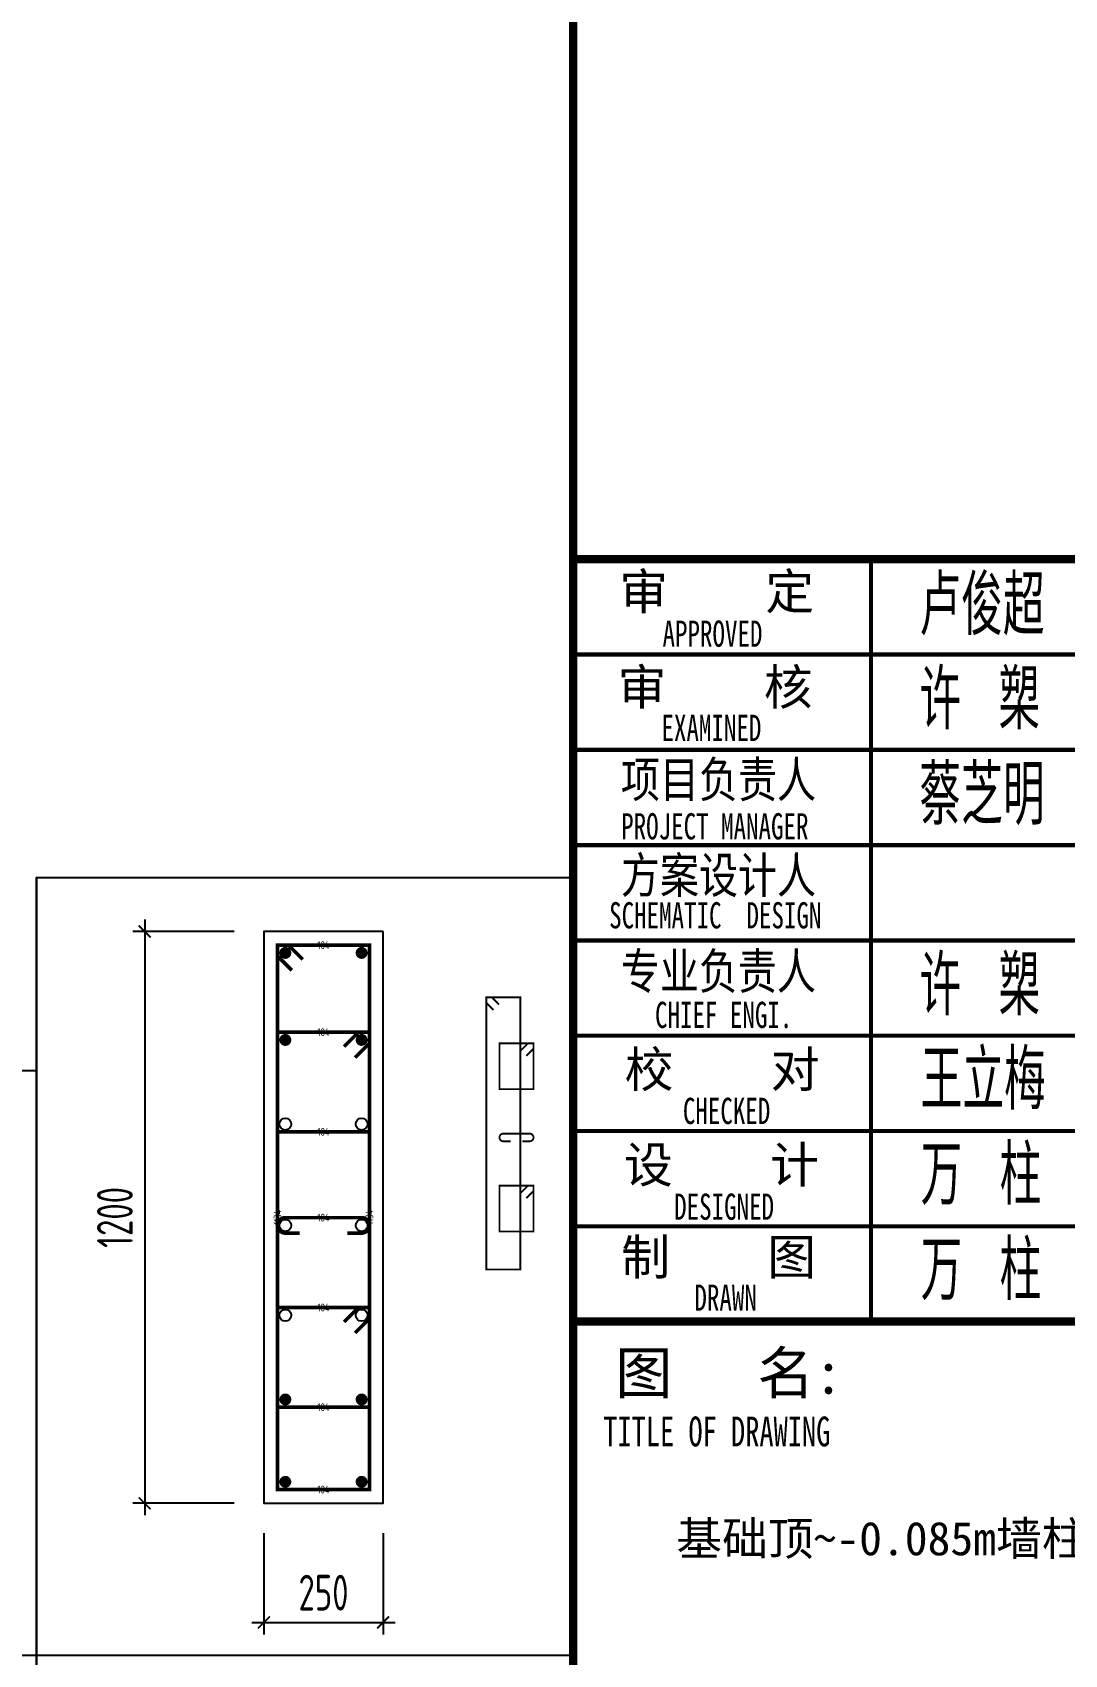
# Model space of a CAD drawing. Extents: x -655480 to 203344, y -294099 to 287156.
# Drawn here: x -247149 to -238491, y 171788 to 185404 of the extents above; entities that cross this region are included whole.
import ezdxf
from ezdxf.enums import TextEntityAlignment as Align

# ---------------------------------------------------------------- set-up
doc = ezdxf.new("R2010")
doc.units = 0
doc.header["$LTSCALE"] = 1000
doc.layers.get('0').update_dxf_attribs({"linetype": 'CONTINUOUS'})
doc.layers.get('DEFPOINTS').update_dxf_attribs({"linetype": 'CONTINUOUS'})
for name, color, linetype in [('-TK', 7, 'CONTINUOUS'), ('COLU_DE_DIM', 3, 'CONTINUOUS'), ('COLU_DE_TH', 7, 'CONTINUOUS'), ('LINK', 6, 'CONTINUOUS'), ('LINK-INDEX', 6, 'CONTINUOUS'), ('REIN', 6, 'CONTINUOUS'), ('TAB', 7, 'CONTINUOUS'), ('图签文字', 4, 'CONTINUOUS')]:
    doc.layers.add(name, color=color, linetype=linetype)
doc.layers.add('可改文字', color=6, linetype='CONTINUOUS', lineweight=18)
doc.layers.add('图框', color=9, linetype='CONTINUOUS', lineweight=18)
doc.layers.add('审图修改', color=2, linetype='CONTINUOUS', plot=False)
doc.layers.add('箍筋长度', color=3, linetype='CONTINUOUS', plot=False)
doc.styles.add('BW_Rein', font='Tssdeng.shx', dxfattribs={"width": 0.7, "bigfont": 'hztxt.shx'})
doc.styles.add('TSSD_DIMENSION', font='Tssdeng.shx', dxfattribs={"width": 0.7, "bigfont": 'tssdchn.shx'})
doc.styles.add('宋体', font='', dxfattribs={"height": 50})
doc.styles.add('建筑图签-1', font='simhei.ttf', dxfattribs={"width": 0.7})
doc.styles.add('建筑图签-2', font='TXT.shx', dxfattribs={"width": 0.5, "bigfont": 'HZTXT.shx'})
doc.styles.get('宋体').set_extended_font_data('SimSun')
doc.dimstyles.new('TSSD_25_100', dxfattribs={"dimtxt": 300, "dimasz": 100, "dimexe": 100, "dimexo": 250, "dimgap": 100, "dimtad": 1, "dimdec": 0, "dimlfac": 0.25, "dimzin": 0, "dimdsep": 46, "dimtxsty": 'TSSD_DIMENSION', "dimblk": 'ARCHTICK', "dimcen": 0, "dimdle": 100, "dimclrt": 7, "dimadec": 0, "dimazin": 0, "dimtfac": 1, "dimtdec": 0, "dimtix": 1, "dimtmove": 2, "dimatfit": 3, "dimldrblk": 'ARCHTICK', "dimfxl": 1, "dimtolj": 1, "dimtzin": 0, "dimarcsym": 0})

# ---------------------------------------------------------------- blocks, each defined once
blk = doc.blocks.new('A1')
at = {"layer": '图框'}
for points, const_width in [([(76100, 1000), (76100, 58400)], 70), ([(83100, 14200), (76100, 14200)], 70), ([(76100, 14200), (83100, 14200)], 70), ([(78600, 7800), (78600, 14200)], 35), ([(76100, 13400), (83100, 13400)], 35), ([(76100, 12600), (83100, 12600)], 35), ([(76100, 11800), (83100, 11800)], 35), ([(76100, 11000), (83100, 11000)], 35), ([(76100, 10200), (83100, 10200)], 35), ([(76100, 9400), (83100, 9400)], 35), ([(76100, 8600), (83100, 8600)], 35), ([(76100, 7800), (83100, 7800)], 70)]:
    blk.add_lwpolyline(points, dxfattribs=dict(at, const_width=const_width))
at = {"layer": '图框', "style": '建筑图签-1', "width": 0.7}
for s, height, p in [('APPROVED ', 220, (76851, 13465)), ('EXAMINED  ', 220, (76842, 12674, -1799)), ('PROJECT MANAGER', 220, (76504, 11848, -1799)), ('SCHEMATIC  DESIGN', 220, (76403, 11101, -1799)), ('TITLE OF DRAWING', 250, (76354, 6753))]:
    blk.add_text(s, height=height, dxfattribs=at).set_placement(p)
for s, p in [('CHIEF ENGI.', (77364, 10375)), ('CHECKED  ', (77493, 9569)), ('DESIGNED ', (77420, 8765)), (' DRAWN   ', (77485, 8001))]:
    blk.add_text(s, height=220, dxfattribs=at).set_placement(p, align=Align.MIDDLE)
at = {"layer": '图签文字', "color": 7, "style": '建筑图签-1'}
for s, height, p in [('审    定', 300, (76488, 13779)), ('审    核', 300, (76475, 12977)), ('校    对', 300, (76533, 9768)), ('设    计', 300, (76528, 8967)), ('制    图', 300, (76505, 8192)), ('图   名:', 350, (76455, 7195))]:
    blk.add_text(s, height=height, dxfattribs=at).set_placement(p)
at = {"layer": '图签文字', "color": 0, "style": '建筑图签-2', "width": 0.7}
for s, p in [('卢俊超', (79006, 13562)), ('许 槊', (79006, 12771)), ('蔡芝明', (79006, 11971)), ('许 槊', (79006, 10371)), ('王立梅', (79016, 9580)), ('万 柱', (79016, 8780)), ('万 柱', (79016, 7980))]:
    blk.add_text(s, height=500, dxfattribs=at).set_placement(p)
at = {"layer": '图签文字', "color": 7, "style": '建筑图签-1', "width": 0.8}
for s, p in [('项目负责人', (76502, 12201)), ('方案设计人', (76502, 11398)), ('专业负责人', (76501, 10592))]:
    blk.add_text(s, height=300, dxfattribs=at).set_placement(p)
blk = doc.blocks.new('_ArchTick')
at = {"color": 0, "linetype": 'ByBlock', "const_width": 0.15}
blk.add_lwpolyline([(-0.5, -0.5), (0.5, 0.5)], dxfattribs=at)
blk = doc.blocks.new('*D1278')
at = {"layer": 'COLU_DE_DIM', "color": 0, "lineweight": -2, "transparency": 16777216}
for p, q in [((-245457, 177857), (-246307, 177857)), ((-246207, 177957), (-246207, 172957)), ((-245457, 173057), (-246307, 173057))]:
    blk.add_line(p, q, dxfattribs=at)
at = {"layer": 'DEFPOINTS', "color": 0, "transparency": 16777216}
for p in [(-245207, 177857), (-246207, 173057), (-245207, 173057)]:
    blk.add_point(p, dxfattribs=at)
at = {"layer": 'COLU_DE_DIM', "color": 0, "lineweight": -2, "transparency": 16777216, "xscale": 100, "yscale": 100, "zscale": 100}
for p, rotation in [((-246207, 177857), 90), ((-246207, 173057), 270)]:
    blk.add_blockref('_ArchTick', p, dxfattribs=dict(at, rotation=rotation))
at = {"layer": 'COLU_DE_DIM', "color": 7, "transparency": 16777216, "insert": (-246457, 175457), "char_height": 300, "attachment_point": 5, "rotation": 90, "style": 'TSSD_DIMENSION'}
blk.add_mtext('\\A1;1200', dxfattribs=at)
blk = doc.blocks.new('*D1279')
at = {"layer": 'COLU_DE_DIM', "color": 0, "lineweight": -2, "transparency": 16777216}
for p, q in [((-245207, 172807), (-245207, 171957)), ((-244207, 172807), (-244207, 171957)), ((-245307, 172057), (-244107, 172057))]:
    blk.add_line(p, q, dxfattribs=at)
at = {"layer": 'DEFPOINTS', "color": 0, "transparency": 16777216}
for p in [(-245207, 173057), (-244207, 173057), (-244207, 172057)]:
    blk.add_point(p, dxfattribs=at)
at = {"layer": 'COLU_DE_DIM', "color": 0, "lineweight": -2, "transparency": 16777216, "xscale": 100, "yscale": 100, "zscale": 100, "rotation": 180}
blk.add_blockref('_ArchTick', (-245207, 172057), dxfattribs=at)
at = {"layer": 'COLU_DE_DIM', "color": 0, "lineweight": -2, "transparency": 16777216, "xscale": 100, "yscale": 100, "zscale": 100}
blk.add_blockref('_ArchTick', (-244207, 172057), dxfattribs=at)
at = {"layer": 'COLU_DE_DIM', "color": 7, "transparency": 16777216, "insert": (-244707, 172307), "char_height": 300, "attachment_point": 5, "style": 'TSSD_DIMENSION'}
blk.add_mtext('\\A1;250', dxfattribs=at)

msp = doc.modelspace()

# ---------------------------------------------------------------- linework, layer by layer
at = {"layer": 'COLU_DE_TH'}
msp.add_lwpolyline([(-244207.18, 177857.49), (-245207.18, 177857.49), (-245207.18, 173057.49), (-244207.18, 173057.49), (-244207.18, 177857.49)], close=True, dxfattribs=at)
at = {"layer": 'LINK', "const_width": 30}
for points in [[(-244972.18, 177530.57), (-245092.18, 177650.57), (-245092.18, 177742.49), (-244322.18, 177742.49), (-244322.18, 173172.49), (-245092.18, 173172.49), (-245092.18, 177742.49), (-245000.26, 177742.49), (-244880.26, 177622.49)], [(-244534.1, 176891.86), (-244414.1, 177011.86), (-244322.18, 177011.86), (-244322.18, 176175.52), (-245092.18, 176175.52), (-245092.18, 177011.86), (-244322.18, 177011.86), (-244322.18, 176919.93), (-244442.18, 176799.93)], [(-244534.1, 174580.31), (-244414.1, 174700.31), (-244322.18, 174700.31), (-244322.18, 173863.98), (-245092.18, 173863.98), (-245092.18, 174700.31), (-244322.18, 174700.31), (-244322.18, 174608.39), (-244442.18, 174488.39)]]:
    msp.add_lwpolyline(points, dxfattribs=at)
msp.add_lwpolyline([(-244507.18, 175325), (-244387.18, 175325, 1), (-244387.18, 175455), (-245027.18, 175455, 1), (-245027.18, 175325), (-244907.18, 175325)], format="xyb", dxfattribs=at)
at = {"layer": 'LINK-INDEX', "const_width": 15}
for points in [[(-243280.66, 177198.4), (-243340.66, 177258.4), (-243340.66, 177304.36), (-243055.66, 177304.36), (-243055.66, 175019.36), (-243340.66, 175019.36), (-243340.66, 177304.36), (-243294.7, 177304.36), (-243234.7, 177244.36)], [(-243051.63, 176858.73), (-242991.63, 176918.73), (-242945.66, 176918.73), (-242945.66, 176533.73), (-243230.66, 176533.73), (-243230.66, 176918.73), (-242945.66, 176918.73), (-242945.66, 176872.77), (-243005.66, 176812.77)], [(-243051.63, 175663.96), (-242991.63, 175723.96), (-242945.66, 175723.96), (-242945.66, 175338.96), (-243230.66, 175338.96), (-243230.66, 175723.96), (-242945.66, 175723.96), (-242945.66, 175678), (-243005.66, 175618)]]:
    msp.add_lwpolyline(points, dxfattribs=at)
msp.add_lwpolyline([(-243038.16, 176095.62), (-242978.16, 176095.62, 1), (-242978.16, 176160.62), (-243198.16, 176160.62, 1), (-243198.16, 176095.62), (-243138.16, 176095.62)], format="xyb", dxfattribs=at)
at = {"layer": 'REIN', "const_width": 50}
for points in [[(-245027.18, 177702.49, 1), (-245027.18, 177652.49, 1), (-245027.18, 177702.49)], [(-244387.18, 177702.49, 1), (-244387.18, 177652.49, 1), (-244387.18, 177702.49)], [(-245027.18, 176971.86, 1), (-245027.18, 176921.86, 1), (-245027.18, 176971.86)], [(-244387.18, 176971.86, 1), (-244387.18, 176921.86, 1), (-244387.18, 176971.86)], [(-245027.18, 173953.98, 1), (-245027.18, 173903.98, 1), (-245027.18, 173953.98)], [(-244387.18, 173953.98, 1), (-244387.18, 173903.98, 1), (-244387.18, 173953.98)], [(-245027.18, 173262.49, 1), (-245027.18, 173212.49, 1), (-245027.18, 173262.49)], [(-244387.18, 173262.49, 1), (-244387.18, 173212.49, 1), (-244387.18, 173262.49)]]:
    msp.add_lwpolyline(points, format="xyb", close=True, dxfattribs=at)
at = {"layer": 'REIN'}
for centre in [(-245027.18, 176240.52), (-244387.18, 176240.52), (-245027.18, 175390), (-244387.18, 175390), (-245027.18, 174635.31), (-244387.18, 174635.31)]:
    msp.add_circle(centre, 50, dxfattribs=at)
at = {"layer": 'TAB'}
for points in [[(-247113.94, 178311.83), (-242613.94, 178311.83), (-242613.94, 167782.28), (-247113.94, 167782.28), (-247113.94, 178311.83), (-247113.94, 171782.28), (-242613.94, 171782.28), (-242613.94, 170782.28), (-247113.94, 170782.28), (-247113.94, 169782.28), (-242613.94, 169782.28), (-242613.94, 168782.28), (-247113.94, 168782.28)], [(-254968.64, 176689.95), (-247113.94, 176689.95), (-247113.94, 167782.28), (-254968.64, 167782.28), (-254968.64, 176689.95), (-254968.64, 171782.28), (-247113.94, 171782.28), (-247113.94, 170782.28), (-254968.64, 170782.28), (-254968.64, 169782.28), (-247113.94, 169782.28), (-247113.94, 168782.28), (-254968.64, 168782.28)]]:
    msp.add_lwpolyline(points, dxfattribs=at)
at = {"layer": '审图修改', "color": 2, "const_width": 5}
msp.add_lwpolyline([(-629412.51, 245898.24, -0.57735027), (-552020.1, 245898.24, -0.57735027), (-474627.68, 245898.24, -0.57735027), (-397235.26, 245898.24, -0.57735027), (-319842.84, 245898.24, -0.57735027), (-242450.43, 245898.24, -0.57735027), (-242450.43, 168505.82, -0.57735027), (-242450.43, 91113.4, -0.57735027), (-242450.43, 13720.99, -0.57735027), (-242450.43, -63671.43, -0.57735027), (-242450.43, -141063.85, -0.57735027), (-319842.84, -141063.85, -0.57735027), (-397235.26, -141063.85, -0.57735027), (-474627.68, -141063.85, -0.57735027), (-552020.1, -141063.85, -0.57735027), (-629412.51, -141063.85, -0.57735027), (-629412.51, -63671.43, -0.57735027), (-629412.51, 13720.99, -0.57735027), (-629412.51, 91113.4, -0.57735027), (-629412.51, 168505.82, -0.57735027), (-629412.51, 245898.24, -0.57735027), (-629412.51, 245898.24, -0.57735027)], format="xyb", dxfattribs=at)

# ---------------------------------------------------------------- block references
at = {"layer": '-TK'}
msp.add_blockref('A1', (-318713.94, 166782.28), dxfattribs=at)

# ---------------------------------------------------------------- texts
at = {"layer": '可改文字', "color": 1, "style": '宋体'}
msp.add_text('基础顶~-0.085m墙柱平面布置图', height=281.2825, dxfattribs=at).set_placement((-241746.95, 172621.2))
at = {"layer": '箍筋长度', "style": 'BW_Rein', "width": 0.7}
for s, rotation, p in [('184', 360, (-244707.18, 177742.49)), ('1134', 90, (-245092.18, 175457.49)), ('1134', 90, (-244322.18, 175457.49))]:
    msp.add_text(s, height=65, rotation=rotation, dxfattribs=at).set_placement(p, align=Align.MIDDLE_CENTER)
for p in [(-244707.18, 177011.86), (-244707.18, 176175.52), (-244707.18, 175455), (-244707.18, 174700.31), (-244707.18, 173863.98), (-244707.18, 173172.49)]:
    msp.add_text('184', height=65, dxfattribs=at).set_placement(p, align=Align.MIDDLE_CENTER)

# ---------------------------------------------------------------- dimensions: what is measured, and where the dimension line sits
at = {"layer": 'COLU_DE_DIM'}
for base, p1, p2, angle, picture, middle in [((-246207.18, 173057.49), (-245207.18, 177857.49), (-245207.18, 173057.49), 270, '*D1278', (-246457.18, 175457.49)), ((-244207.18, 172057.49), (-245207.18, 173057.49), (-244207.18, 173057.49), 360, '*D1279', (-244707.18, 172307.49))]:
    dim = msp.add_linear_dim(base=base, p1=p1, p2=p2, angle=angle, dimstyle='TSSD_25_100', dxfattribs=at)
    dim.commit()
    dim.dimension.update_dxf_attribs({"geometry": picture, "text_midpoint": middle})

doc.saveas('drawing.dxf')
